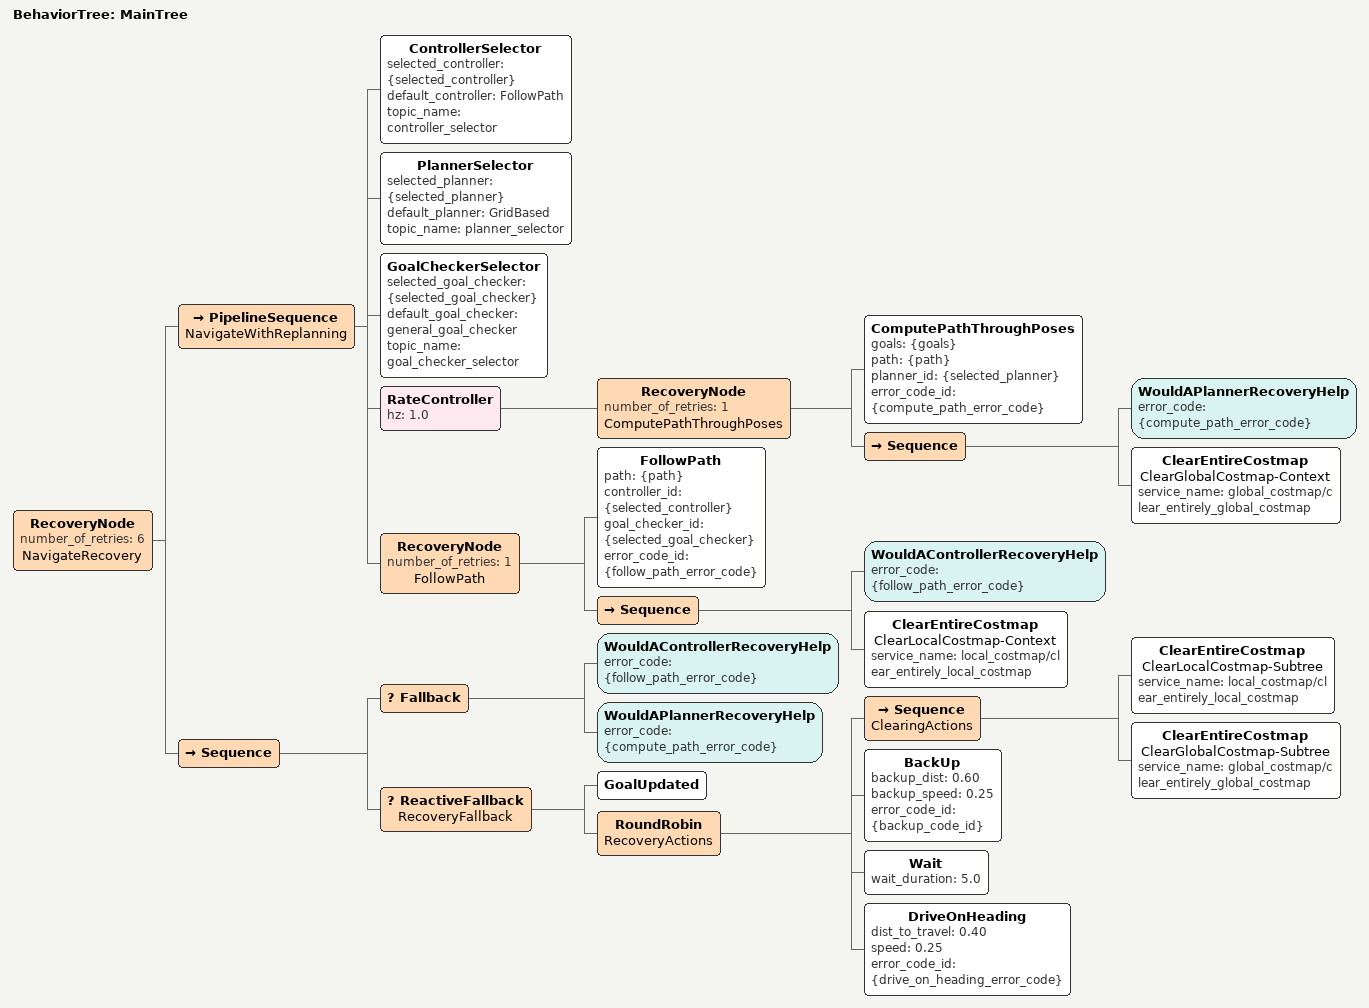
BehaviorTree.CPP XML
<root BTCPP_format="4" main_tree_to_execute="MainTree">
  <BehaviorTree ID="MainTree">
    <RecoveryNode number_of_retries="6" name="NavigateRecovery">
      <PipelineSequence name="NavigateWithReplanning">
        <ControllerSelector selected_controller="{selected_controller}" default_controller="FollowPath" topic_name="controller_selector"/>
        <PlannerSelector selected_planner="{selected_planner}" default_planner="GridBased" topic_name="planner_selector"/>
        <GoalCheckerSelector selected_goal_checker="{selected_goal_checker}" default_goal_checker="general_goal_checker" topic_name="goal_checker_selector"/>
        <RateController hz="1.0">
          <RecoveryNode number_of_retries="1" name="ComputePathThroughPoses">
            <ComputePathThroughPoses goals="{goals}" path="{path}" planner_id="{selected_planner}" error_code_id="{compute_path_error_code}"/>
            <Sequence>
              <WouldAPlannerRecoveryHelp error_code="{compute_path_error_code}"/>
              <ClearEntireCostmap name="ClearGlobalCostmap-Context" service_name="global_costmap/clear_entirely_global_costmap"/>
            </Sequence>
          </RecoveryNode>
        </RateController>
        <RecoveryNode number_of_retries="1" name="FollowPath">
          <FollowPath path="{path}" controller_id="{selected_controller}" goal_checker_id="{selected_goal_checker}" error_code_id="{follow_path_error_code}"/>
          <Sequence>
            <WouldAControllerRecoveryHelp error_code="{follow_path_error_code}"/>
            <ClearEntireCostmap name="ClearLocalCostmap-Context" service_name="local_costmap/clear_entirely_local_costmap"/>
          </Sequence>
        </RecoveryNode>
      </PipelineSequence>
      <Sequence>
        <Fallback>
          <WouldAControllerRecoveryHelp error_code="{follow_path_error_code}"/>
          <WouldAPlannerRecoveryHelp error_code="{compute_path_error_code}"/>
        </Fallback>
        <ReactiveFallback name="RecoveryFallback">
          <GoalUpdated/>
          <RoundRobin name="RecoveryActions">
            <Sequence name="ClearingActions">
              <ClearEntireCostmap name="ClearLocalCostmap-Subtree" service_name="local_costmap/clear_entirely_local_costmap"/>
              <ClearEntireCostmap name="ClearGlobalCostmap-Subtree" service_name="global_costmap/clear_entirely_global_costmap"/>
            </Sequence>
            <BackUp backup_dist="0.60" backup_speed="0.25" error_code_id="{backup_code_id}"/>
            <Wait wait_duration="5.0"/>
            <DriveOnHeading dist_to_travel="0.40" speed="0.25" error_code_id="{drive_on_heading_error_code}"/>
          </RoundRobin>
        </ReactiveFallback>
      </Sequence>
    </RecoveryNode>
  </BehaviorTree>
</root>
